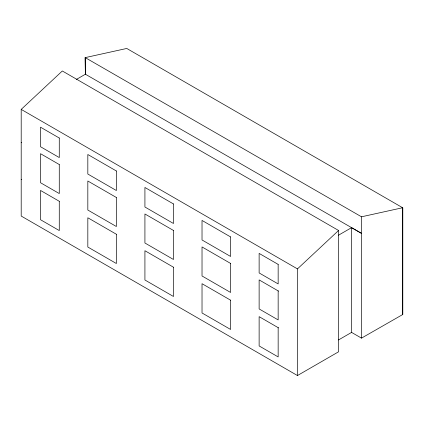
<?xml version="1.0" encoding="UTF-8"?>
<svg xmlns="http://www.w3.org/2000/svg" width="424" height="424" viewBox="0 0 424 424"><rect width="100%" height="100%" fill="white"/><g stroke="black" fill="none" stroke-linecap="round" stroke-linejoin="round"><path stroke-width="0.64" d="M21.2 109.397L62.323 70.978L338.58 230.476L338.58 351.798L297.457 375.542L21.2 216.049L21.2 109.397L297.457 268.896L297.457 375.542M297.457 268.896L338.58 230.476M76.394 79.431L85.399 74.232L361.508 233.375L351.581 227.656L338.511 235.198M338.511 339.953L351.581 332.405L361.502 338.129L402.8 314.481L402.8 207.834L126.755 48.458L85.388 57.579L85.399 74.232L85.044 57.516L361.508 216.802L402.63 207.733L402.63 314.385M21.2 142.543L21.576 142.761M278.531 291.108L259.128 279.904L259.128 308.937L278.155 319.924L278.155 290.891M21.2 179.294L21.576 179.511M278.531 327.863L259.128 316.659L259.128 345.936L278.155 356.923L278.155 327.646M361.508 216.802L361.502 338.129M351.581 227.656L351.581 332.405M59.275 138.023L40.503 127.184L40.503 146.72L59.275 157.558L59.275 138.023M116.372 170.989L87.826 154.506L87.826 174.041L116.372 190.524L116.372 170.989M173.474 203.955L144.923 187.472L144.923 207.007L173.474 223.49L173.474 203.955M230.577 236.921L202.025 220.438L202.025 239.973L230.577 256.456L230.577 236.921M278.155 264.391L259.128 253.404L259.128 272.939L278.155 283.926L278.155 264.391M59.275 164.523L40.503 153.684L40.503 182.718L59.275 193.556L59.275 164.523M116.372 197.489L87.826 181.006L87.826 210.039L116.372 226.522L116.372 197.489M173.474 230.455L144.923 213.972L144.923 243.005L173.474 259.488L173.474 230.455M230.577 263.421L202.025 246.938L202.025 275.971L230.577 292.454L230.577 263.421M59.275 201.278L40.503 190.44L40.503 219.717L59.275 230.555L59.275 201.278M116.372 234.244L87.826 217.761L87.826 247.038L116.372 263.521L116.372 234.244M173.474 267.21L144.923 250.727L144.923 280.004L173.474 296.487L173.474 267.21M230.577 300.176L202.025 283.693L202.025 312.97L230.577 329.453L230.577 300.176"/></g></svg>
